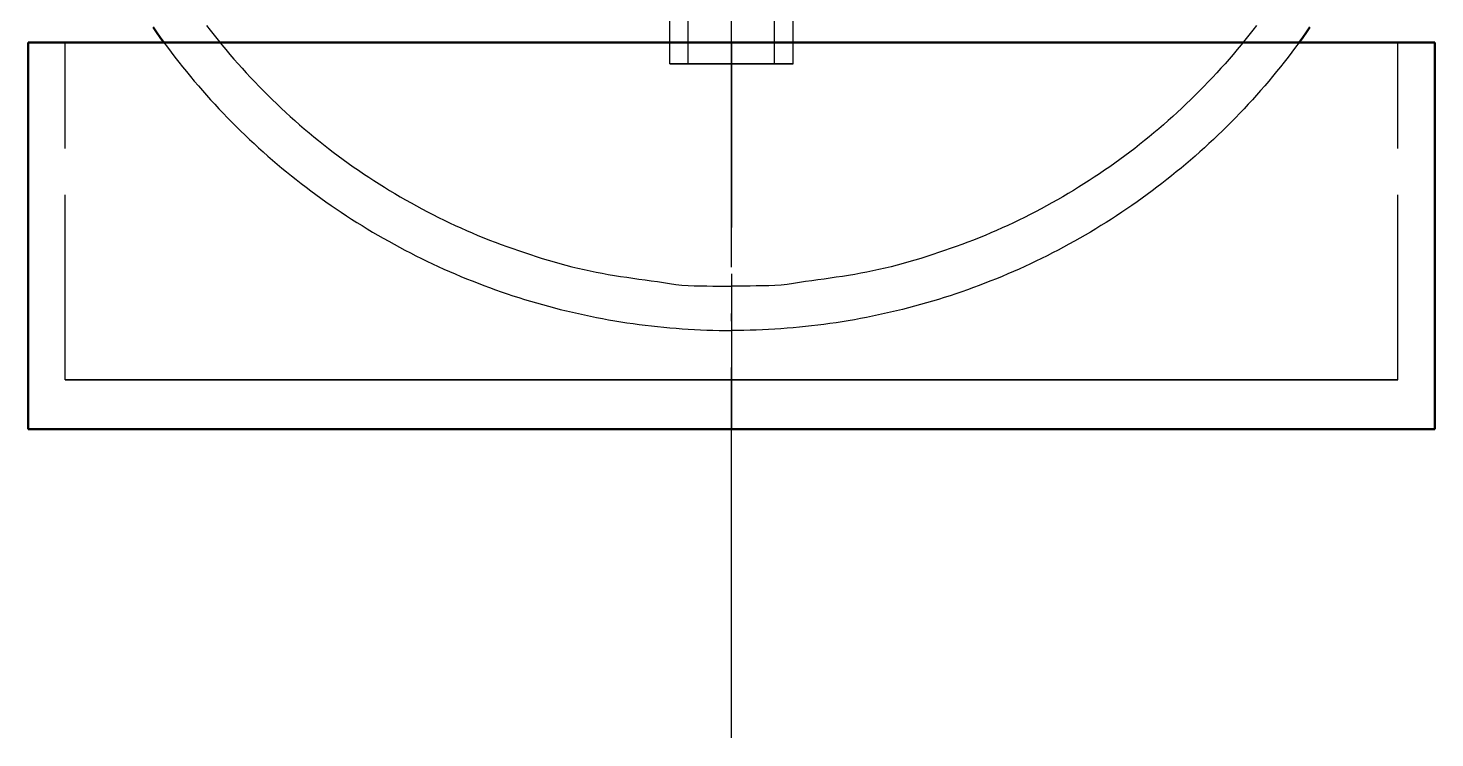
# Model space of a CAD drawing. Header units: millimetres. Extents: x 0 to 420, y 0 to 297.
# Drawn here: x 150.8 to 173.6, y 158 to 169.5 of the extents above; entities that cross this region are included whole.
import ezdxf

# ---------------------------------------------------------------- set-up
doc = ezdxf.new("R2010")
doc.units = ezdxf.units.MM
doc.linetypes.add('ISO02-TRAZOS', pattern=[3.75, 3, -0.75])
doc.linetypes.add('ISO04-TRAZO-PUNTO', pattern=[7.625, 6, -0.75, 0.125, -0.75])
for name, color, linetype, lineweight in [('01-VISIBLE', 7, 'CONTINUOUS', 50), ('02-OCULTA', 4, 'ISO02-TRAZOS', 25), ('03-EJE', 1, 'ISO04-TRAZO-PUNTO', 25)]:
    doc.layers.add(name, color=color, linetype=linetype, lineweight=lineweight)

msp = doc.modelspace()

# ---------------------------------------------------------------- linework, layer by layer
at = {"layer": '01-VISIBLE'}
for p, q in [((150.798, 163), (150.798, 169.27)), ((173.598, 163), (173.598, 169.27))]:
    msp.add_line(p, q, dxfattribs=at)
for points in [[(152.823, 169.515), (152.88, 169.433), (152.938, 169.351), (152.997, 169.27)], [(171.574, 169.515), (171.517, 169.433), (171.459, 169.351), (171.4, 169.27)], [(150.798, 169.27), (150.898, 169.27), (150.998, 169.27), (151.098, 169.27), (151.198, 169.27), (151.298, 169.27), (151.398, 169.27), (151.498, 169.27), (151.598, 169.27), (151.698, 169.27), (151.798, 169.27), (151.898, 169.27), (151.998, 169.27), (152.098, 169.27), (152.198, 169.27), (152.298, 169.27), (152.398, 169.27), (152.498, 169.27), (152.598, 169.27), (152.698, 169.27), (152.798, 169.27), (152.898, 169.27), (152.998, 169.27), (153.098, 169.27), (153.198, 169.27), (153.298, 169.27), (153.398, 169.27), (153.498, 169.27), (153.598, 169.27), (153.698, 169.27), (153.798, 169.27), (153.898, 169.27), (153.998, 169.27), (154.098, 169.27), (154.198, 169.27), (154.298, 169.27), (154.398, 169.27), (154.498, 169.27), (154.598, 169.27), (154.698, 169.27), (154.798, 169.27), (154.898, 169.27), (154.998, 169.27), (155.098, 169.27), (155.198, 169.27), (155.298, 169.27), (155.398, 169.27), (155.498, 169.27), (155.598, 169.27), (155.698, 169.27), (155.798, 169.27), (155.898, 169.27), (155.998, 169.27), (156.098, 169.27), (156.198, 169.27), (156.298, 169.27), (156.398, 169.27), (156.498, 169.27), (156.598, 169.27), (156.698, 169.27), (156.798, 169.27), (156.898, 169.27), (156.998, 169.27), (157.098, 169.27), (157.198, 169.27), (157.298, 169.27), (157.398, 169.27), (157.498, 169.27), (157.598, 169.27), (157.698, 169.27), (157.798, 169.27), (157.898, 169.27), (157.998, 169.27), (158.098, 169.27), (158.198, 169.27), (158.298, 169.27), (158.398, 169.27), (158.498, 169.27), (158.598, 169.27), (158.698, 169.27), (158.798, 169.27), (158.898, 169.27), (158.998, 169.27), (159.098, 169.27), (159.198, 169.27), (159.298, 169.27), (159.398, 169.27), (159.498, 169.27), (159.598, 169.27), (159.698, 169.27), (159.798, 169.27), (159.898, 169.27), (159.998, 169.27), (160.098, 169.27), (160.198, 169.27), (160.298, 169.27), (160.398, 169.27), (160.498, 169.27), (160.598, 169.27), (160.698, 169.27), (160.798, 169.27), (160.898, 169.27), (160.998, 169.27), (161.098, 169.27), (161.198, 169.27), (161.298, 169.27), (161.398, 169.27), (161.498, 169.27), (161.598, 169.27), (161.698, 169.27), (161.798, 169.27), (161.898, 169.27), (161.998, 169.27), (162.098, 169.27), (162.198, 169.27), (162.298, 169.27), (162.398, 169.27), (162.498, 169.27), (162.598, 169.27), (162.698, 169.27), (162.798, 169.27), (162.898, 169.27), (162.998, 169.27), (163.098, 169.27), (163.198, 169.27), (163.298, 169.27), (163.398, 169.27), (163.498, 169.27), (163.598, 169.27), (163.698, 169.27), (163.798, 169.27), (163.898, 169.27), (163.998, 169.27), (164.098, 169.27), (164.198, 169.27), (164.298, 169.27), (164.398, 169.27), (164.498, 169.27), (164.598, 169.27), (164.698, 169.27), (164.798, 169.27), (164.898, 169.27), (164.998, 169.27), (165.098, 169.27), (165.198, 169.27), (165.298, 169.27), (165.398, 169.27), (165.498, 169.27), (165.598, 169.27), (165.698, 169.27), (165.798, 169.27), (165.898, 169.27), (165.998, 169.27), (166.098, 169.27), (166.198, 169.27), (166.298, 169.27), (166.398, 169.27), (166.498, 169.27), (166.598, 169.27), (166.698, 169.27), (166.798, 169.27), (166.898, 169.27), (166.998, 169.27), (167.098, 169.27), (167.198, 169.27), (167.298, 169.27), (167.398, 169.27), (167.498, 169.27), (167.598, 169.27), (167.698, 169.27), (167.798, 169.27), (167.898, 169.27), (167.998, 169.27), (168.098, 169.27), (168.198, 169.27), (168.298, 169.27), (168.398, 169.27), (168.498, 169.27), (168.598, 169.27), (168.698, 169.27), (168.798, 169.27), (168.898, 169.27), (168.998, 169.27), (169.098, 169.27), (169.198, 169.27), (169.298, 169.27), (169.398, 169.27), (169.498, 169.27), (169.598, 169.27), (169.698, 169.27), (169.798, 169.27), (169.898, 169.27), (169.998, 169.27), (170.098, 169.27), (170.198, 169.27), (170.298, 169.27), (170.398, 169.27), (170.498, 169.27), (170.598, 169.27), (170.698, 169.27), (170.798, 169.27), (170.898, 169.27), (170.998, 169.27), (171.098, 169.27), (171.198, 169.27), (171.298, 169.27), (171.398, 169.27), (171.498, 169.27), (171.598, 169.27), (171.698, 169.27), (171.798, 169.27), (171.898, 169.27), (171.998, 169.27), (172.098, 169.27), (172.198, 169.27), (172.298, 169.27), (172.398, 169.27), (172.498, 169.27), (172.598, 169.27), (172.698, 169.27), (172.798, 169.27), (172.898, 169.27), (172.998, 169.27), (173.098, 169.27), (173.198, 169.27), (173.298, 169.27), (173.398, 169.27), (173.498, 169.27), (173.598, 169.27)], [(150.798, 163), (150.898, 163), (150.998, 163), (151.098, 163), (151.198, 163), (151.298, 163), (151.398, 163), (151.498, 163), (151.598, 163), (151.698, 163), (151.798, 163), (151.898, 163), (151.998, 163), (152.098, 163), (152.198, 163), (152.298, 163), (152.398, 163), (152.498, 163), (152.598, 163), (152.698, 163), (152.798, 163), (152.898, 163), (152.998, 163), (153.098, 163), (153.198, 163), (153.298, 163), (153.398, 163), (153.498, 163), (153.598, 163), (153.698, 163), (153.798, 163), (153.898, 163), (153.998, 163), (154.098, 163), (154.198, 163), (154.298, 163), (154.398, 163), (154.498, 163), (154.598, 163), (154.698, 163), (154.798, 163), (154.898, 163), (154.998, 163), (155.098, 163), (155.198, 163), (155.298, 163), (155.398, 163), (155.498, 163), (155.598, 163), (155.698, 163), (155.798, 163), (155.898, 163), (155.998, 163), (156.098, 163), (156.198, 163), (156.298, 163), (156.398, 163), (156.498, 163), (156.598, 163), (156.698, 163), (156.798, 163), (156.898, 163), (156.998, 163), (157.098, 163), (157.198, 163), (157.298, 163), (157.398, 163), (157.498, 163), (157.598, 163), (157.698, 163), (157.798, 163), (157.898, 163), (157.998, 163), (158.098, 163), (158.198, 163), (158.298, 163), (158.398, 163), (158.498, 163), (158.598, 163), (158.698, 163), (158.798, 163), (158.898, 163), (158.998, 163), (159.098, 163), (159.198, 163), (159.298, 163), (159.398, 163), (159.498, 163), (159.598, 163), (159.698, 163), (159.798, 163), (159.898, 163), (159.998, 163), (160.098, 163), (160.198, 163), (160.298, 163), (160.398, 163), (160.498, 163), (160.598, 163), (160.698, 163), (160.798, 163), (160.898, 163), (160.998, 163), (161.098, 163), (161.198, 163), (161.298, 163), (161.398, 163), (161.498, 163), (161.598, 163), (161.698, 163), (161.798, 163), (161.898, 163), (161.998, 163), (162.098, 163), (162.198, 163), (162.298, 163), (162.398, 163), (162.498, 163), (162.598, 163), (162.698, 163), (162.798, 163), (162.898, 163), (162.998, 163), (163.098, 163), (163.198, 163), (163.298, 163), (163.398, 163), (163.498, 163), (163.598, 163), (163.698, 163), (163.798, 163), (163.898, 163), (163.998, 163), (164.098, 163), (164.198, 163), (164.298, 163), (164.398, 163), (164.498, 163), (164.598, 163), (164.698, 163), (164.798, 163), (164.898, 163), (164.998, 163), (165.098, 163), (165.198, 163), (165.298, 163), (165.398, 163), (165.498, 163), (165.598, 163), (165.698, 163), (165.798, 163), (165.898, 163), (165.998, 163), (166.098, 163), (166.198, 163), (166.298, 163), (166.398, 163), (166.498, 163), (166.598, 163), (166.698, 163), (166.798, 163), (166.898, 163), (166.998, 163), (167.098, 163), (167.198, 163), (167.298, 163), (167.398, 163), (167.498, 163), (167.598, 163), (167.698, 163), (167.798, 163), (167.898, 163), (167.998, 163), (168.098, 163), (168.198, 163), (168.298, 163), (168.398, 163), (168.498, 163), (168.598, 163), (168.698, 163), (168.798, 163), (168.898, 163), (168.998, 163), (169.098, 163), (169.198, 163), (169.298, 163), (169.398, 163), (169.498, 163), (169.598, 163), (169.698, 163), (169.798, 163), (169.898, 163), (169.998, 163), (170.098, 163), (170.198, 163), (170.298, 163), (170.398, 163), (170.498, 163), (170.598, 163), (170.698, 163), (170.798, 163), (170.898, 163), (170.998, 163), (171.098, 163), (171.198, 163), (171.298, 163), (171.398, 163), (171.498, 163), (171.598, 163), (171.698, 163), (171.798, 163), (171.898, 163), (171.998, 163), (172.098, 163), (172.198, 163), (172.298, 163), (172.398, 163), (172.498, 163), (172.598, 163), (172.698, 163), (172.798, 163), (172.898, 163), (172.998, 163), (173.098, 163), (173.198, 163), (173.298, 163), (173.398, 163), (173.498, 163), (173.598, 163)]]:
    msp.add_lwpolyline(points, dxfattribs=at)
at = {"layer": '02-OCULTA'}
for p, q in [((161.198, 168.92), (161.198, 244.447)), ((161.498, 168.92), (161.498, 244.447)), ((162.898, 168.92), (162.898, 244.447)), ((163.198, 168.92), (163.198, 244.447)), ((151.398, 163.8), (151.398, 169.27)), ((162.198, 169.27), (162.198, 163)), ((172.998, 163.8), (172.998, 169.27))]:
    msp.add_line(p, q, dxfattribs=at)
for points in [[(153.69, 169.545), (153.751, 169.465), (153.813, 169.386), (153.876, 169.307), (153.939, 169.229), (154.003, 169.152), (154.068, 169.075), (154.133, 168.999), (154.2, 168.923), (154.266, 168.849), (154.334, 168.774), (154.402, 168.701), (154.471, 168.628), (154.541, 168.555), (154.611, 168.483), (154.683, 168.412), (154.754, 168.342), (154.827, 168.272), (154.9, 168.203), (154.973, 168.135), (155.048, 168.067), (155.123, 168.001), (155.198, 167.934), (155.274, 167.869), (155.351, 167.804), (155.428, 167.74), (155.506, 167.677), (155.585, 167.614), (155.664, 167.552), (155.744, 167.491), (155.824, 167.431), (155.905, 167.371), (155.987, 167.312), (156.069, 167.254), (156.151, 167.197), (156.234, 167.141), (156.318, 167.085), (156.402, 167.03), (156.487, 166.976), (156.572, 166.923), (156.657, 166.87), (156.744, 166.819), (156.83, 166.768), (156.917, 166.718), (157.005, 166.668), (157.093, 166.62), (157.181, 166.572), (157.27, 166.525), (157.359, 166.479), (157.449, 166.434), (157.539, 166.39), (157.63, 166.346), (157.721, 166.304), (157.812, 166.262), (157.904, 166.221), (157.996, 166.181), (158.089, 166.142), (158.182, 166.105), (158.275, 166.067), (158.369, 166.031), (158.463, 165.996), (158.557, 165.962), (158.652, 165.928), (158.747, 165.895), (158.842, 165.863), (158.938, 165.831), (159.033, 165.8), (159.129, 165.77), (159.225, 165.741), (159.322, 165.713), (159.418, 165.685), (159.515, 165.659), (159.612, 165.634), (159.71, 165.61), (159.808, 165.587), (159.906, 165.566), (160.005, 165.546), (160.103, 165.528), (160.202, 165.51), (160.301, 165.494), (160.401, 165.478), (160.5, 165.464), (160.599, 165.449), (160.699, 165.435), (160.798, 165.421), (160.898, 165.408), (160.997, 165.394), (161.097, 165.38), (161.196, 165.364), (161.295, 165.348), (161.395, 165.337), (161.495, 165.33), (161.596, 165.326), (161.696, 165.324), (161.797, 165.322), (161.897, 165.321), (161.997, 165.32), (162.098, 165.32), (162.198, 165.32)], [(170.707, 169.545), (170.646, 169.465), (170.584, 169.386), (170.521, 169.307), (170.458, 169.229), (170.394, 169.152), (170.329, 169.075), (170.263, 168.999), (170.197, 168.923), (170.13, 168.849), (170.063, 168.774), (169.994, 168.701), (169.925, 168.628), (169.856, 168.555), (169.785, 168.483), (169.714, 168.412), (169.643, 168.342), (169.57, 168.272), (169.497, 168.203), (169.424, 168.135), (169.349, 168.067), (169.274, 168.001), (169.199, 167.934), (169.123, 167.869), (169.046, 167.804), (168.968, 167.74), (168.89, 167.677), (168.812, 167.614), (168.733, 167.552), (168.653, 167.491), (168.573, 167.431), (168.492, 167.371), (168.41, 167.312), (168.328, 167.254), (168.246, 167.197), (168.163, 167.141), (168.079, 167.085), (167.995, 167.03), (167.91, 166.976), (167.825, 166.923), (167.739, 166.87), (167.653, 166.819), (167.567, 166.768), (167.48, 166.718), (167.392, 166.668), (167.304, 166.62), (167.216, 166.572), (167.127, 166.525), (167.037, 166.479), (166.948, 166.434), (166.858, 166.39), (166.767, 166.346), (166.676, 166.304), (166.585, 166.262), (166.493, 166.221), (166.401, 166.181), (166.308, 166.142), (166.215, 166.105), (166.122, 166.067), (166.028, 166.031), (165.934, 165.996), (165.839, 165.962), (165.745, 165.928), (165.65, 165.895), (165.555, 165.863), (165.459, 165.831), (165.364, 165.8), (165.268, 165.77), (165.172, 165.741), (165.075, 165.713), (164.979, 165.685), (164.882, 165.659), (164.784, 165.634), (164.687, 165.61), (164.589, 165.587), (164.491, 165.566), (164.392, 165.546), (164.294, 165.528), (164.195, 165.51), (164.096, 165.494), (163.996, 165.478), (163.897, 165.464), (163.797, 165.449), (163.698, 165.435), (163.598, 165.421), (163.499, 165.408), (163.399, 165.394), (163.3, 165.38), (163.201, 165.364), (163.102, 165.348), (163.002, 165.337), (162.902, 165.33), (162.801, 165.326), (162.701, 165.324), (162.6, 165.322), (162.5, 165.321), (162.399, 165.32), (162.299, 165.32), (162.198, 165.32)], [(162.198, 169.27), (162.098, 169.27), (161.998, 169.27), (161.898, 169.27), (161.798, 169.27), (161.698, 169.27), (161.598, 169.27), (161.498, 169.27), (161.398, 169.27), (161.298, 169.27), (161.198, 169.27), (161.098, 169.27), (160.998, 169.27), (160.898, 169.27), (160.798, 169.27), (160.698, 169.27), (160.598, 169.27), (160.498, 169.27), (160.398, 169.27), (160.298, 169.27), (160.198, 169.27), (160.098, 169.27), (159.998, 169.27), (159.898, 169.27), (159.798, 169.27), (159.698, 169.27), (159.598, 169.27), (159.498, 169.27), (159.398, 169.27), (159.298, 169.27), (159.198, 169.27), (159.098, 169.27), (158.998, 169.27), (158.898, 169.27), (158.798, 169.27), (158.698, 169.27), (158.598, 169.27), (158.498, 169.27), (158.398, 169.27), (158.298, 169.27), (158.198, 169.27), (158.098, 169.27), (157.998, 169.27), (157.898, 169.27), (157.798, 169.27), (157.698, 169.27), (157.598, 169.27), (157.498, 169.27), (157.398, 169.27), (157.298, 169.27), (157.198, 169.27), (157.098, 169.27), (156.998, 169.27), (156.898, 169.27), (156.798, 169.27), (156.698, 169.27), (156.598, 169.27), (156.498, 169.27), (156.398, 169.27), (156.298, 169.27), (156.198, 169.27), (156.098, 169.27), (155.998, 169.27), (155.898, 169.27), (155.798, 169.27), (155.698, 169.27), (155.598, 169.27), (155.498, 169.27), (155.398, 169.27), (155.298, 169.27), (155.198, 169.27), (155.098, 169.27), (154.998, 169.27), (154.898, 169.27), (154.798, 169.27), (154.698, 169.27), (154.598, 169.27), (154.498, 169.27), (154.398, 169.27), (154.298, 169.27), (154.198, 169.27), (154.098, 169.27), (153.998, 169.27), (153.898, 169.27), (153.798, 169.27), (153.698, 169.27), (153.598, 169.27), (153.498, 169.27), (153.398, 169.27), (153.298, 169.27), (153.198, 169.27), (153.098, 169.27), (152.998, 169.27), (152.898, 169.27), (152.798, 169.27), (152.698, 169.27), (152.598, 169.27), (152.498, 169.27), (152.398, 169.27), (152.298, 169.27), (152.198, 169.27), (152.098, 169.27), (151.998, 169.27), (151.898, 169.27), (151.798, 169.27), (151.698, 169.27), (151.598, 169.27), (151.498, 169.27), (151.398, 169.27), (151.298, 169.27), (151.198, 169.27), (151.098, 169.27), (150.998, 169.27), (150.898, 169.27), (150.798, 169.27)], [(162.198, 169.27), (162.098, 169.27), (161.998, 169.27), (161.898, 169.27), (161.798, 169.27), (161.698, 169.27), (161.598, 169.27), (161.498, 169.27), (161.398, 169.27), (161.298, 169.27), (161.198, 169.27), (161.098, 169.27), (160.998, 169.27), (160.898, 169.27), (160.798, 169.27), (160.698, 169.27), (160.598, 169.27), (160.498, 169.27), (160.398, 169.27), (160.298, 169.27), (160.198, 169.27), (160.098, 169.27), (159.998, 169.27), (159.898, 169.27), (159.798, 169.27), (159.698, 169.27), (159.598, 169.27), (159.498, 169.27), (159.398, 169.27), (159.298, 169.27), (159.198, 169.27), (159.098, 169.27), (158.998, 169.27), (158.898, 169.27), (158.798, 169.27), (158.698, 169.27), (158.598, 169.27), (158.498, 169.27), (158.398, 169.27), (158.298, 169.27), (158.198, 169.27), (158.098, 169.27), (157.998, 169.27), (157.898, 169.27), (157.798, 169.27), (157.698, 169.27), (157.598, 169.27), (157.498, 169.27), (157.398, 169.27), (157.298, 169.27), (157.198, 169.27), (157.098, 169.27), (156.998, 169.27), (156.898, 169.27), (156.798, 169.27), (156.698, 169.27), (156.598, 169.27), (156.498, 169.27), (156.398, 169.27), (156.298, 169.27), (156.198, 169.27), (156.098, 169.27), (155.998, 169.27), (155.898, 169.27), (155.798, 169.27), (155.698, 169.27), (155.598, 169.27), (155.498, 169.27), (155.398, 169.27), (155.298, 169.27), (155.198, 169.27), (155.098, 169.27), (154.998, 169.27), (154.898, 169.27), (154.798, 169.27), (154.698, 169.27), (154.598, 169.27), (154.498, 169.27), (154.398, 169.27), (154.298, 169.27), (154.198, 169.27), (154.098, 169.27), (153.998, 169.27), (153.898, 169.27), (153.798, 169.27), (153.698, 169.27), (153.598, 169.27), (153.498, 169.27), (153.398, 169.27), (153.298, 169.27), (153.198, 169.27), (153.098, 169.27), (152.998, 169.27), (152.898, 169.27), (152.798, 169.27), (152.698, 169.27), (152.598, 169.27), (152.498, 169.27), (152.398, 169.27), (152.298, 169.27), (152.198, 169.27), (152.098, 169.27), (151.998, 169.27), (151.898, 169.27), (151.798, 169.27), (151.698, 169.27), (151.598, 169.27), (151.498, 169.27), (151.398, 169.27)], [(151.398, 169.27), (151.498, 169.27), (151.598, 169.27), (151.698, 169.27), (151.798, 169.27), (151.898, 169.27), (151.998, 169.27), (152.098, 169.27), (152.198, 169.27), (152.298, 169.27), (152.398, 169.27), (152.498, 169.27), (152.598, 169.27), (152.698, 169.27), (152.798, 169.27), (152.898, 169.27), (152.998, 169.27), (153.098, 169.27), (153.198, 169.27), (153.298, 169.27), (153.398, 169.27), (153.498, 169.27), (153.598, 169.27), (153.698, 169.27), (153.798, 169.27), (153.898, 169.27), (153.998, 169.27), (154.098, 169.27), (154.198, 169.27), (154.298, 169.27), (154.398, 169.27), (154.498, 169.27), (154.598, 169.27), (154.698, 169.27), (154.798, 169.27), (154.898, 169.27), (154.998, 169.27), (155.098, 169.27), (155.198, 169.27), (155.298, 169.27), (155.398, 169.27), (155.498, 169.27), (155.598, 169.27), (155.698, 169.27), (155.798, 169.27), (155.898, 169.27), (155.998, 169.27), (156.098, 169.27), (156.198, 169.27), (156.298, 169.27), (156.398, 169.27), (156.498, 169.27), (156.598, 169.27), (156.698, 169.27), (156.798, 169.27), (156.898, 169.27), (156.998, 169.27), (157.098, 169.27), (157.198, 169.27), (157.298, 169.27), (157.398, 169.27), (157.498, 169.27), (157.598, 169.27), (157.698, 169.27), (157.798, 169.27), (157.898, 169.27), (157.998, 169.27), (158.098, 169.27), (158.198, 169.27), (158.298, 169.27), (158.398, 169.27), (158.498, 169.27), (158.598, 169.27), (158.698, 169.27), (158.798, 169.27), (158.898, 169.27), (158.998, 169.27), (159.098, 169.27), (159.198, 169.27), (159.298, 169.27), (159.398, 169.27), (159.498, 169.27), (159.598, 169.27), (159.698, 169.27), (159.798, 169.27), (159.898, 169.27), (159.998, 169.27), (160.098, 169.27), (160.198, 169.27), (160.298, 169.27), (160.398, 169.27), (160.498, 169.27), (160.598, 169.27), (160.698, 169.27), (160.798, 169.27), (160.898, 169.27), (160.998, 169.27), (161.098, 169.27), (161.198, 169.27), (161.298, 169.27), (161.398, 169.27), (161.498, 169.27), (161.598, 169.27), (161.698, 169.27), (161.798, 169.27), (161.898, 169.27), (161.998, 169.27), (162.098, 169.27), (162.198, 169.27), (162.298, 169.27), (162.398, 169.27), (162.498, 169.27), (162.598, 169.27), (162.698, 169.27), (162.798, 169.27), (162.898, 169.27), (162.998, 169.27), (163.098, 169.27), (163.198, 169.27), (163.298, 169.27), (163.398, 169.27), (163.498, 169.27), (163.598, 169.27), (163.698, 169.27), (163.798, 169.27), (163.898, 169.27), (163.998, 169.27), (164.098, 169.27), (164.198, 169.27), (164.298, 169.27), (164.398, 169.27), (164.498, 169.27), (164.598, 169.27), (164.698, 169.27), (164.798, 169.27), (164.898, 169.27), (164.998, 169.27), (165.098, 169.27), (165.198, 169.27), (165.298, 169.27), (165.398, 169.27), (165.498, 169.27), (165.598, 169.27), (165.698, 169.27), (165.798, 169.27), (165.898, 169.27), (165.998, 169.27), (166.098, 169.27), (166.198, 169.27), (166.298, 169.27), (166.398, 169.27), (166.498, 169.27), (166.598, 169.27), (166.698, 169.27), (166.798, 169.27), (166.898, 169.27), (166.998, 169.27), (167.098, 169.27), (167.198, 169.27), (167.298, 169.27), (167.398, 169.27), (167.498, 169.27), (167.598, 169.27), (167.698, 169.27), (167.798, 169.27), (167.898, 169.27), (167.998, 169.27), (168.098, 169.27), (168.198, 169.27), (168.298, 169.27), (168.398, 169.27), (168.498, 169.27), (168.598, 169.27), (168.698, 169.27), (168.798, 169.27), (168.898, 169.27), (168.998, 169.27), (169.098, 169.27), (169.198, 169.27), (169.298, 169.27), (169.398, 169.27), (169.498, 169.27), (169.598, 169.27), (169.698, 169.27), (169.798, 169.27), (169.898, 169.27), (169.998, 169.27), (170.098, 169.27), (170.198, 169.27), (170.298, 169.27), (170.398, 169.27), (170.498, 169.27), (170.598, 169.27), (170.698, 169.27), (170.798, 169.27), (170.898, 169.27), (170.998, 169.27), (171.098, 169.27), (171.198, 169.27), (171.298, 169.27), (171.398, 169.27), (171.498, 169.27), (171.598, 169.27), (171.698, 169.27), (171.798, 169.27), (171.898, 169.27), (171.998, 169.27), (172.098, 169.27), (172.198, 169.27), (172.298, 169.27), (172.398, 169.27), (172.498, 169.27), (172.598, 169.27), (172.698, 169.27), (172.798, 169.27), (172.898, 169.27), (172.998, 169.27)], [(152.997, 169.27), (153.056, 169.19), (153.116, 169.11), (153.177, 169.03), (153.239, 168.951), (153.301, 168.873), (153.364, 168.795), (153.428, 168.718), (153.492, 168.641), (153.557, 168.565), (153.622, 168.489), (153.689, 168.414), (153.756, 168.34), (153.823, 168.266), (153.891, 168.193), (153.96, 168.12), (154.03, 168.048), (154.1, 167.977), (154.171, 167.906), (154.242, 167.836), (154.314, 167.766), (154.386, 167.698), (154.46, 167.629), (154.533, 167.562), (154.608, 167.495), (154.683, 167.428), (154.758, 167.363), (154.834, 167.298), (154.911, 167.233), (154.988, 167.17), (155.066, 167.107), (155.144, 167.045), (155.223, 166.983), (155.303, 166.922), (155.383, 166.862), (155.463, 166.803), (155.544, 166.744), (155.626, 166.686), (155.708, 166.628), (155.79, 166.572), (155.873, 166.516), (155.957, 166.461), (156.041, 166.406), (156.125, 166.353), (156.21, 166.3), (156.296, 166.247), (156.381, 166.196), (156.468, 166.145), (156.554, 166.095), (156.642, 166.046), (156.729, 165.998), (156.817, 165.95), (156.906, 165.903), (156.994, 165.857), (157.084, 165.812), (157.173, 165.767), (157.263, 165.724), (157.354, 165.681), (157.445, 165.639), (157.536, 165.597), (157.627, 165.557), (157.719, 165.517), (157.811, 165.478), (157.904, 165.44), (157.997, 165.403), (158.09, 165.366), (158.183, 165.331), (158.277, 165.296), (158.371, 165.262), (158.466, 165.229), (158.56, 165.196), (158.655, 165.165), (158.751, 165.134), (158.846, 165.104), (158.942, 165.075), (159.038, 165.047), (159.134, 165.02), (159.231, 164.993), (159.327, 164.968), (159.424, 164.943), (159.522, 164.919), (159.619, 164.896), (159.717, 164.874), (159.814, 164.852), (159.912, 164.832), (160.01, 164.812), (160.109, 164.793), (160.207, 164.775), (160.306, 164.758), (160.405, 164.742), (160.503, 164.727), (160.602, 164.712), (160.702, 164.699), (160.801, 164.686), (160.9, 164.674), (161, 164.663), (161.099, 164.653), (161.199, 164.644), (161.299, 164.636), (161.398, 164.628), (161.498, 164.622), (161.598, 164.616), (161.698, 164.611), (161.798, 164.607), (161.898, 164.604), (161.998, 164.602), (162.098, 164.601), (162.198, 164.6)], [(173.598, 169.27), (173.498, 169.27), (173.398, 169.27), (173.298, 169.27), (173.198, 169.27), (173.098, 169.27), (172.998, 169.27), (172.898, 169.27), (172.798, 169.27), (172.698, 169.27), (172.598, 169.27), (172.498, 169.27), (172.398, 169.27), (172.298, 169.27), (172.198, 169.27), (172.098, 169.27), (171.998, 169.27), (171.898, 169.27), (171.798, 169.27), (171.698, 169.27), (171.598, 169.27), (171.498, 169.27), (171.398, 169.27), (171.298, 169.27), (171.198, 169.27), (171.098, 169.27), (170.998, 169.27), (170.898, 169.27), (170.798, 169.27), (170.698, 169.27), (170.598, 169.27), (170.498, 169.27), (170.398, 169.27), (170.298, 169.27), (170.198, 169.27), (170.098, 169.27), (169.998, 169.27), (169.898, 169.27), (169.798, 169.27), (169.698, 169.27), (169.598, 169.27), (169.498, 169.27), (169.398, 169.27), (169.298, 169.27), (169.198, 169.27), (169.098, 169.27), (168.998, 169.27), (168.898, 169.27), (168.798, 169.27), (168.698, 169.27), (168.598, 169.27), (168.498, 169.27), (168.398, 169.27), (168.298, 169.27), (168.198, 169.27), (168.098, 169.27), (167.998, 169.27), (167.898, 169.27), (167.798, 169.27), (167.698, 169.27), (167.598, 169.27), (167.498, 169.27), (167.398, 169.27), (167.298, 169.27), (167.198, 169.27), (167.098, 169.27), (166.998, 169.27), (166.898, 169.27), (166.798, 169.27), (166.698, 169.27), (166.598, 169.27), (166.498, 169.27), (166.398, 169.27), (166.298, 169.27), (166.198, 169.27), (166.098, 169.27), (165.998, 169.27), (165.898, 169.27), (165.798, 169.27), (165.698, 169.27), (165.598, 169.27), (165.498, 169.27), (165.398, 169.27), (165.298, 169.27), (165.198, 169.27), (165.098, 169.27), (164.998, 169.27), (164.898, 169.27), (164.798, 169.27), (164.698, 169.27), (164.598, 169.27), (164.498, 169.27), (164.398, 169.27), (164.298, 169.27), (164.198, 169.27), (164.098, 169.27), (163.998, 169.27), (163.898, 169.27), (163.798, 169.27), (163.698, 169.27), (163.598, 169.27), (163.498, 169.27), (163.398, 169.27), (163.298, 169.27), (163.198, 169.27), (163.098, 169.27), (162.998, 169.27), (162.898, 169.27), (162.798, 169.27), (162.698, 169.27), (162.598, 169.27), (162.498, 169.27), (162.398, 169.27), (162.298, 169.27), (162.198, 169.27)], [(172.998, 169.27), (172.897, 169.27), (172.797, 169.27), (172.696, 169.27), (172.595, 169.27), (172.494, 169.27), (172.393, 169.27), (172.292, 169.27), (172.191, 169.27), (172.09, 169.27), (171.989, 169.27), (171.888, 169.27), (171.787, 169.27), (171.686, 169.27), (171.585, 169.27), (171.484, 169.27), (171.383, 169.27), (171.283, 169.27), (171.182, 169.27), (171.081, 169.27), (170.98, 169.27), (170.879, 169.27), (170.778, 169.27), (170.677, 169.27), (170.576, 169.27), (170.475, 169.27), (170.374, 169.27), (170.273, 169.27), (170.172, 169.27), (170.071, 169.27), (169.97, 169.27), (169.869, 169.27), (169.769, 169.27), (169.668, 169.27), (169.567, 169.27), (169.466, 169.27), (169.365, 169.27), (169.264, 169.27), (169.163, 169.27), (169.062, 169.27), (168.961, 169.27), (168.86, 169.27), (168.759, 169.27), (168.658, 169.27), (168.557, 169.27), (168.456, 169.27), (168.355, 169.27), (168.254, 169.27), (168.154, 169.27), (168.053, 169.27), (167.952, 169.27), (167.851, 169.27), (167.75, 169.27), (167.649, 169.27), (167.548, 169.27), (167.447, 169.27), (167.346, 169.27), (167.245, 169.27), (167.144, 169.27), (167.043, 169.27), (166.942, 169.27), (166.841, 169.27), (166.74, 169.27), (166.64, 169.27), (166.539, 169.27), (166.438, 169.27), (166.337, 169.27), (166.236, 169.27), (166.135, 169.27), (166.034, 169.27), (165.933, 169.27), (165.832, 169.27), (165.731, 169.27), (165.63, 169.27), (165.529, 169.27), (165.428, 169.27), (165.327, 169.27), (165.226, 169.27), (165.126, 169.27), (165.025, 169.27), (164.924, 169.27), (164.823, 169.27), (164.722, 169.27), (164.621, 169.27), (164.52, 169.27), (164.419, 169.27), (164.318, 169.27), (164.217, 169.27), (164.116, 169.27), (164.015, 169.27), (163.914, 169.27), (163.813, 169.27), (163.712, 169.27), (163.611, 169.27), (163.511, 169.27), (163.41, 169.27), (163.309, 169.27), (163.208, 169.27), (163.107, 169.27), (163.006, 169.27), (162.905, 169.27), (162.804, 169.27), (162.703, 169.27), (162.602, 169.27), (162.501, 169.27), (162.4, 169.27), (162.299, 169.27), (162.198, 169.27)], [(171.4, 169.27), (171.341, 169.19), (171.28, 169.11), (171.22, 169.03), (171.158, 168.951), (171.096, 168.873), (171.033, 168.795), (170.969, 168.718), (170.905, 168.641), (170.84, 168.565), (170.774, 168.489), (170.708, 168.414), (170.641, 168.34), (170.574, 168.266), (170.505, 168.193), (170.437, 168.12), (170.367, 168.048), (170.297, 167.977), (170.226, 167.906), (170.155, 167.836), (170.083, 167.766), (170.01, 167.698), (169.937, 167.629), (169.863, 167.562), (169.789, 167.495), (169.714, 167.428), (169.639, 167.363), (169.562, 167.298), (169.486, 167.233), (169.408, 167.17), (169.331, 167.107), (169.252, 167.045), (169.173, 166.983), (169.094, 166.922), (169.014, 166.862), (168.934, 166.803), (168.853, 166.744), (168.771, 166.686), (168.689, 166.628), (168.607, 166.572), (168.524, 166.516), (168.44, 166.461), (168.356, 166.406), (168.272, 166.353), (168.187, 166.3), (168.101, 166.247), (168.015, 166.196), (167.929, 166.145), (167.842, 166.095), (167.755, 166.046), (167.668, 165.998), (167.58, 165.95), (167.491, 165.903), (167.402, 165.857), (167.313, 165.812), (167.223, 165.767), (167.133, 165.724), (167.043, 165.681), (166.952, 165.639), (166.861, 165.597), (166.77, 165.557), (166.678, 165.517), (166.586, 165.478), (166.493, 165.44), (166.4, 165.403), (166.307, 165.366), (166.213, 165.331), (166.12, 165.296), (166.026, 165.262), (165.931, 165.229), (165.836, 165.196), (165.741, 165.165), (165.646, 165.134), (165.551, 165.104), (165.455, 165.075), (165.359, 165.047), (165.263, 165.02), (165.166, 164.993), (165.069, 164.968), (164.972, 164.943), (164.875, 164.919), (164.778, 164.896), (164.68, 164.874), (164.582, 164.852), (164.485, 164.832), (164.386, 164.812), (164.288, 164.793), (164.19, 164.775), (164.091, 164.758), (163.992, 164.742), (163.893, 164.727), (163.794, 164.712), (163.695, 164.699), (163.596, 164.686), (163.497, 164.674), (163.397, 164.663), (163.298, 164.653), (163.198, 164.644), (163.098, 164.636), (162.998, 164.628), (162.899, 164.622), (162.799, 164.616), (162.699, 164.611), (162.599, 164.607), (162.499, 164.604), (162.399, 164.602), (162.298, 164.601), (162.198, 164.6)], [(162.198, 168.92), (162.098, 168.92), (161.998, 168.92), (161.898, 168.92), (161.798, 168.92), (161.698, 168.92), (161.598, 168.92), (161.498, 168.92), (161.398, 168.92), (161.298, 168.92), (161.198, 168.92)], [(161.198, 168.92), (161.298, 168.92), (161.398, 168.92), (161.498, 168.92), (161.598, 168.92), (161.698, 168.92), (161.798, 168.92), (161.898, 168.92), (161.998, 168.92), (162.098, 168.92), (162.198, 168.92), (162.298, 168.92), (162.398, 168.92), (162.498, 168.92), (162.598, 168.92), (162.698, 168.92), (162.798, 168.92), (162.898, 168.92), (162.998, 168.92), (163.098, 168.92), (163.198, 168.92)], [(162.198, 168.92), (162.098, 168.92), (161.998, 168.92), (161.898, 168.92), (161.798, 168.92), (161.698, 168.92), (161.598, 168.92), (161.498, 168.92)], [(161.498, 168.92), (161.598, 168.92), (161.698, 168.92), (161.798, 168.92), (161.898, 168.92), (161.998, 168.92), (162.098, 168.92), (162.198, 168.92), (162.298, 168.92), (162.398, 168.92), (162.498, 168.92), (162.598, 168.92), (162.698, 168.92), (162.798, 168.92), (162.898, 168.92)], [(163.198, 168.92), (163.098, 168.92), (162.998, 168.92), (162.898, 168.92), (162.798, 168.92), (162.698, 168.92), (162.598, 168.92), (162.498, 168.92), (162.398, 168.92), (162.298, 168.92), (162.198, 168.92)], [(162.898, 168.92), (162.782, 168.92), (162.665, 168.92), (162.548, 168.92), (162.432, 168.92), (162.315, 168.92), (162.198, 168.92)], [(162.198, 163.8), (162.098, 163.8), (161.998, 163.8), (161.898, 163.8), (161.798, 163.8), (161.698, 163.8), (161.598, 163.8), (161.498, 163.8), (161.398, 163.8), (161.298, 163.8), (161.198, 163.8), (161.098, 163.8), (160.998, 163.8), (160.898, 163.8), (160.798, 163.8), (160.698, 163.8), (160.598, 163.8), (160.498, 163.8), (160.398, 163.8), (160.298, 163.8), (160.198, 163.8), (160.098, 163.8), (159.998, 163.8), (159.898, 163.8), (159.798, 163.8), (159.698, 163.8), (159.598, 163.8), (159.498, 163.8), (159.398, 163.8), (159.298, 163.8), (159.198, 163.8), (159.098, 163.8), (158.998, 163.8), (158.898, 163.8), (158.798, 163.8), (158.698, 163.8), (158.598, 163.8), (158.498, 163.8), (158.398, 163.8), (158.298, 163.8), (158.198, 163.8), (158.098, 163.8), (157.998, 163.8), (157.898, 163.8), (157.798, 163.8), (157.698, 163.8), (157.598, 163.8), (157.498, 163.8), (157.398, 163.8), (157.298, 163.8), (157.198, 163.8), (157.098, 163.8), (156.998, 163.8), (156.898, 163.8), (156.798, 163.8), (156.698, 163.8), (156.598, 163.8), (156.498, 163.8), (156.398, 163.8), (156.298, 163.8), (156.198, 163.8), (156.098, 163.8), (155.998, 163.8), (155.898, 163.8), (155.798, 163.8), (155.698, 163.8), (155.598, 163.8), (155.498, 163.8), (155.398, 163.8), (155.298, 163.8), (155.198, 163.8), (155.098, 163.8), (154.998, 163.8), (154.898, 163.8), (154.798, 163.8), (154.698, 163.8), (154.598, 163.8), (154.498, 163.8), (154.398, 163.8), (154.298, 163.8), (154.198, 163.8), (154.098, 163.8), (153.998, 163.8), (153.898, 163.8), (153.798, 163.8), (153.698, 163.8), (153.598, 163.8), (153.498, 163.8), (153.398, 163.8), (153.298, 163.8), (153.198, 163.8), (153.098, 163.8), (152.998, 163.8), (152.898, 163.8), (152.798, 163.8), (152.698, 163.8), (152.598, 163.8), (152.498, 163.8), (152.398, 163.8), (152.298, 163.8), (152.198, 163.8), (152.098, 163.8), (151.998, 163.8), (151.898, 163.8), (151.798, 163.8), (151.698, 163.8), (151.598, 163.8), (151.498, 163.8), (151.398, 163.8)], [(151.398, 163.8), (151.498, 163.8), (151.598, 163.8), (151.698, 163.8), (151.798, 163.8), (151.898, 163.8), (151.998, 163.8), (152.098, 163.8), (152.198, 163.8), (152.298, 163.8), (152.398, 163.8), (152.498, 163.8), (152.598, 163.8), (152.698, 163.8), (152.798, 163.8), (152.898, 163.8), (152.998, 163.8), (153.098, 163.8), (153.198, 163.8), (153.298, 163.8), (153.398, 163.8), (153.498, 163.8), (153.598, 163.8), (153.698, 163.8), (153.798, 163.8), (153.898, 163.8), (153.998, 163.8), (154.098, 163.8), (154.198, 163.8), (154.298, 163.8), (154.398, 163.8), (154.498, 163.8), (154.598, 163.8), (154.698, 163.8), (154.798, 163.8), (154.898, 163.8), (154.998, 163.8), (155.098, 163.8), (155.198, 163.8), (155.298, 163.8), (155.398, 163.8), (155.498, 163.8), (155.598, 163.8), (155.698, 163.8), (155.798, 163.8), (155.898, 163.8), (155.998, 163.8), (156.098, 163.8), (156.198, 163.8), (156.298, 163.8), (156.398, 163.8), (156.498, 163.8), (156.598, 163.8), (156.698, 163.8), (156.798, 163.8), (156.898, 163.8), (156.998, 163.8), (157.098, 163.8), (157.198, 163.8), (157.298, 163.8), (157.398, 163.8), (157.498, 163.8), (157.598, 163.8), (157.698, 163.8), (157.798, 163.8), (157.898, 163.8), (157.998, 163.8), (158.098, 163.8), (158.198, 163.8), (158.298, 163.8), (158.398, 163.8), (158.498, 163.8), (158.598, 163.8), (158.698, 163.8), (158.798, 163.8), (158.898, 163.8), (158.998, 163.8), (159.098, 163.8), (159.198, 163.8), (159.298, 163.8), (159.398, 163.8), (159.498, 163.8), (159.598, 163.8), (159.698, 163.8), (159.798, 163.8), (159.898, 163.8), (159.998, 163.8), (160.098, 163.8), (160.198, 163.8), (160.298, 163.8), (160.398, 163.8), (160.498, 163.8), (160.598, 163.8), (160.698, 163.8), (160.798, 163.8), (160.898, 163.8), (160.998, 163.8), (161.098, 163.8), (161.198, 163.8), (161.298, 163.8), (161.398, 163.8), (161.498, 163.8), (161.598, 163.8), (161.698, 163.8), (161.798, 163.8), (161.898, 163.8), (161.998, 163.8), (162.098, 163.8), (162.198, 163.8), (162.298, 163.8), (162.398, 163.8), (162.498, 163.8), (162.598, 163.8), (162.698, 163.8), (162.798, 163.8), (162.898, 163.8), (162.998, 163.8), (163.098, 163.8), (163.198, 163.8), (163.298, 163.8), (163.398, 163.8), (163.498, 163.8), (163.598, 163.8), (163.698, 163.8), (163.798, 163.8), (163.898, 163.8), (163.998, 163.8), (164.098, 163.8), (164.198, 163.8), (164.298, 163.8), (164.398, 163.8), (164.498, 163.8), (164.598, 163.8), (164.698, 163.8), (164.798, 163.8), (164.898, 163.8), (164.998, 163.8), (165.098, 163.8), (165.198, 163.8), (165.298, 163.8), (165.398, 163.8), (165.498, 163.8), (165.598, 163.8), (165.698, 163.8), (165.798, 163.8), (165.898, 163.8), (165.998, 163.8), (166.098, 163.8), (166.198, 163.8), (166.298, 163.8), (166.398, 163.8), (166.498, 163.8), (166.598, 163.8), (166.698, 163.8), (166.798, 163.8), (166.898, 163.8), (166.998, 163.8), (167.098, 163.8), (167.198, 163.8), (167.298, 163.8), (167.398, 163.8), (167.498, 163.8), (167.598, 163.8), (167.698, 163.8), (167.798, 163.8), (167.898, 163.8), (167.998, 163.8), (168.098, 163.8), (168.198, 163.8), (168.298, 163.8), (168.398, 163.8), (168.498, 163.8), (168.598, 163.8), (168.698, 163.8), (168.798, 163.8), (168.898, 163.8), (168.998, 163.8), (169.098, 163.8), (169.198, 163.8), (169.298, 163.8), (169.398, 163.8), (169.498, 163.8), (169.598, 163.8), (169.698, 163.8), (169.798, 163.8), (169.898, 163.8), (169.998, 163.8), (170.098, 163.8), (170.198, 163.8), (170.298, 163.8), (170.398, 163.8), (170.498, 163.8), (170.598, 163.8), (170.698, 163.8), (170.798, 163.8), (170.898, 163.8), (170.998, 163.8), (171.098, 163.8), (171.198, 163.8), (171.298, 163.8), (171.398, 163.8), (171.498, 163.8), (171.598, 163.8), (171.698, 163.8), (171.798, 163.8), (171.898, 163.8), (171.998, 163.8), (172.098, 163.8), (172.198, 163.8), (172.298, 163.8), (172.398, 163.8), (172.498, 163.8), (172.598, 163.8), (172.698, 163.8), (172.798, 163.8), (172.898, 163.8), (172.998, 163.8)], [(172.998, 163.8), (172.897, 163.8), (172.797, 163.8), (172.696, 163.8), (172.595, 163.8), (172.494, 163.8), (172.393, 163.8), (172.292, 163.8), (172.191, 163.8), (172.09, 163.8), (171.989, 163.8), (171.888, 163.8), (171.787, 163.8), (171.686, 163.8), (171.585, 163.8), (171.484, 163.8), (171.383, 163.8), (171.283, 163.8), (171.182, 163.8), (171.081, 163.8), (170.98, 163.8), (170.879, 163.8), (170.778, 163.8), (170.677, 163.8), (170.576, 163.8), (170.475, 163.8), (170.374, 163.8), (170.273, 163.8), (170.172, 163.8), (170.071, 163.8), (169.97, 163.8), (169.869, 163.8), (169.769, 163.8), (169.668, 163.8), (169.567, 163.8), (169.466, 163.8), (169.365, 163.8), (169.264, 163.8), (169.163, 163.8), (169.062, 163.8), (168.961, 163.8), (168.86, 163.8), (168.759, 163.8), (168.658, 163.8), (168.557, 163.8), (168.456, 163.8), (168.355, 163.8), (168.254, 163.8), (168.154, 163.8), (168.053, 163.8), (167.952, 163.8), (167.851, 163.8), (167.75, 163.8), (167.649, 163.8), (167.548, 163.8), (167.447, 163.8), (167.346, 163.8), (167.245, 163.8), (167.144, 163.8), (167.043, 163.8), (166.942, 163.8), (166.841, 163.8), (166.74, 163.8), (166.64, 163.8), (166.539, 163.8), (166.438, 163.8), (166.337, 163.8), (166.236, 163.8), (166.135, 163.8), (166.034, 163.8), (165.933, 163.8), (165.832, 163.8), (165.731, 163.8), (165.63, 163.8), (165.529, 163.8), (165.428, 163.8), (165.327, 163.8), (165.226, 163.8), (165.126, 163.8), (165.025, 163.8), (164.924, 163.8), (164.823, 163.8), (164.722, 163.8), (164.621, 163.8), (164.52, 163.8), (164.419, 163.8), (164.318, 163.8), (164.217, 163.8), (164.116, 163.8), (164.015, 163.8), (163.914, 163.8), (163.813, 163.8), (163.712, 163.8), (163.611, 163.8), (163.511, 163.8), (163.41, 163.8), (163.309, 163.8), (163.208, 163.8), (163.107, 163.8), (163.006, 163.8), (162.905, 163.8), (162.804, 163.8), (162.703, 163.8), (162.602, 163.8), (162.501, 163.8), (162.4, 163.8), (162.299, 163.8), (162.198, 163.8)], [(162.198, 163), (162.098, 163), (161.998, 163), (161.898, 163), (161.798, 163), (161.698, 163), (161.598, 163), (161.498, 163), (161.398, 163), (161.298, 163), (161.198, 163), (161.098, 163), (160.998, 163), (160.898, 163), (160.798, 163), (160.698, 163), (160.598, 163), (160.498, 163), (160.398, 163), (160.298, 163), (160.198, 163), (160.098, 163), (159.998, 163), (159.898, 163), (159.798, 163), (159.698, 163), (159.598, 163), (159.498, 163), (159.398, 163), (159.298, 163), (159.198, 163), (159.098, 163), (158.998, 163), (158.898, 163), (158.798, 163), (158.698, 163), (158.598, 163), (158.498, 163), (158.398, 163), (158.298, 163), (158.198, 163), (158.098, 163), (157.998, 163), (157.898, 163), (157.798, 163), (157.698, 163), (157.598, 163), (157.498, 163), (157.398, 163), (157.298, 163), (157.198, 163), (157.098, 163), (156.998, 163), (156.898, 163), (156.798, 163), (156.698, 163), (156.598, 163), (156.498, 163), (156.398, 163), (156.298, 163), (156.198, 163), (156.098, 163), (155.998, 163), (155.898, 163), (155.798, 163), (155.698, 163), (155.598, 163), (155.498, 163), (155.398, 163), (155.298, 163), (155.198, 163), (155.098, 163), (154.998, 163), (154.898, 163), (154.798, 163), (154.698, 163), (154.598, 163), (154.498, 163), (154.398, 163), (154.298, 163), (154.198, 163), (154.098, 163), (153.998, 163), (153.898, 163), (153.798, 163), (153.698, 163), (153.598, 163), (153.498, 163), (153.398, 163), (153.298, 163), (153.198, 163), (153.098, 163), (152.998, 163), (152.898, 163), (152.798, 163), (152.698, 163), (152.598, 163), (152.498, 163), (152.398, 163), (152.298, 163), (152.198, 163), (152.098, 163), (151.998, 163), (151.898, 163), (151.798, 163), (151.698, 163), (151.598, 163), (151.498, 163), (151.398, 163), (151.298, 163), (151.198, 163), (151.098, 163), (150.998, 163), (150.898, 163), (150.798, 163)], [(173.598, 163), (173.498, 163), (173.398, 163), (173.298, 163), (173.198, 163), (173.098, 163), (172.998, 163), (172.898, 163), (172.798, 163), (172.698, 163), (172.598, 163), (172.498, 163), (172.398, 163), (172.298, 163), (172.198, 163), (172.098, 163), (171.998, 163), (171.898, 163), (171.798, 163), (171.698, 163), (171.598, 163), (171.498, 163), (171.398, 163), (171.298, 163), (171.198, 163), (171.098, 163), (170.998, 163), (170.898, 163), (170.798, 163), (170.698, 163), (170.598, 163), (170.498, 163), (170.398, 163), (170.298, 163), (170.198, 163), (170.098, 163), (169.998, 163), (169.898, 163), (169.798, 163), (169.698, 163), (169.598, 163), (169.498, 163), (169.398, 163), (169.298, 163), (169.198, 163), (169.098, 163), (168.998, 163), (168.898, 163), (168.798, 163), (168.698, 163), (168.598, 163), (168.498, 163), (168.398, 163), (168.298, 163), (168.198, 163), (168.098, 163), (167.998, 163), (167.898, 163), (167.798, 163), (167.698, 163), (167.598, 163), (167.498, 163), (167.398, 163), (167.298, 163), (167.198, 163), (167.098, 163), (166.998, 163), (166.898, 163), (166.798, 163), (166.698, 163), (166.598, 163), (166.498, 163), (166.398, 163), (166.298, 163), (166.198, 163), (166.098, 163), (165.998, 163), (165.898, 163), (165.798, 163), (165.698, 163), (165.598, 163), (165.498, 163), (165.398, 163), (165.298, 163), (165.198, 163), (165.098, 163), (164.998, 163), (164.898, 163), (164.798, 163), (164.698, 163), (164.598, 163), (164.498, 163), (164.398, 163), (164.298, 163), (164.198, 163), (164.098, 163), (163.998, 163), (163.898, 163), (163.798, 163), (163.698, 163), (163.598, 163), (163.498, 163), (163.398, 163), (163.298, 163), (163.198, 163), (163.098, 163), (162.998, 163), (162.898, 163), (162.798, 163), (162.698, 163), (162.598, 163), (162.498, 163), (162.398, 163), (162.298, 163), (162.198, 163)]]:
    msp.add_lwpolyline(points, dxfattribs=at)
at = {"layer": '03-EJE'}
msp.add_line((162.198, 158), (162.198, 251.847), dxfattribs=at)

doc.saveas('drawing.dxf')
